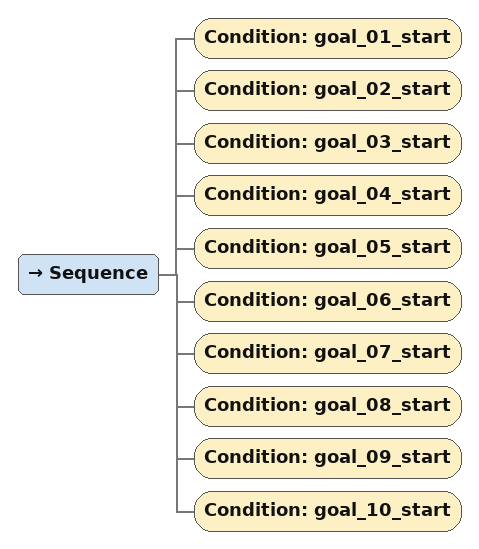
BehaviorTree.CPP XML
<Sequence>
    <Condition ID="goal_01_start"/>
    <Condition ID="goal_02_start"/>
    <Condition ID="goal_03_start"/>
    <Condition ID="goal_04_start"/>
    <Condition ID="goal_05_start"/>
    <Condition ID="goal_06_start"/>
    <Condition ID="goal_07_start"/>
    <Condition ID="goal_08_start"/>
    <Condition ID="goal_09_start"/>
    <Condition ID="goal_10_start"/>
</Sequence>
